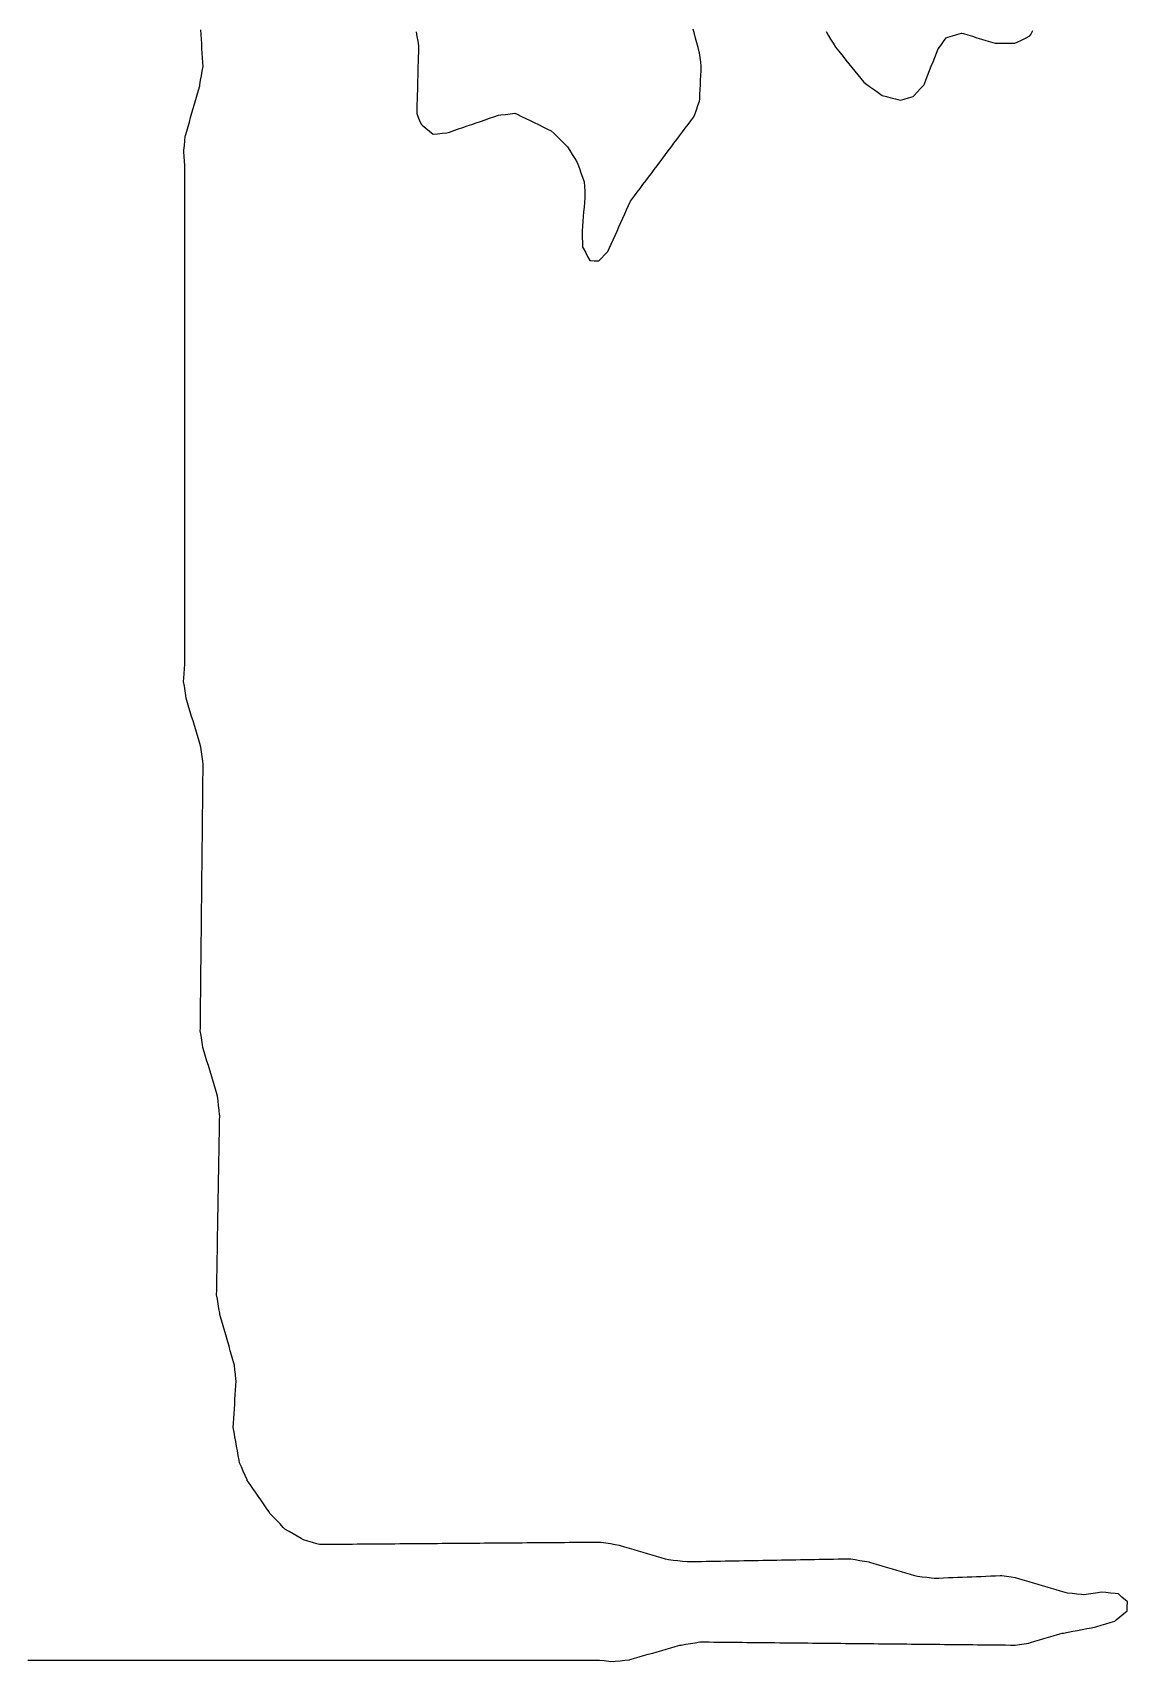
# Model space of a CAD drawing. Header units: millimetres. Extents: x 2 to 766, y 7 to 1390.
# Drawn here: x 383.9 to 616.4, y 6.8 to 352.7 of the extents above; entities that cross this region are included whole.
import ezdxf

# ---------------------------------------------------------------- set-up
doc = ezdxf.new("R2010")
doc.units = ezdxf.units.MM
doc.layers.add('ALL_ISLANDS', color=7, linetype='Continuous')
doc.layers.add('OUTLINE_ISLAND_01', color=7, linetype='Continuous')

msp = doc.modelspace()

# ---------------------------------------------------------------- linework, layer by layer
at = {"layer": 'ALL_ISLANDS'}
for points in [[(382.8563, 7.0288), (383.8563, 7.029), (384.8563, 7.0292), (385.8563, 7.0294), (386.8563, 7.0296), (387.8563, 7.0299), (388.8563, 7.0301), (389.8563, 7.0303), (390.8563, 7.0305), (391.8563, 7.0307), (392.8563, 7.0309), (393.8563, 7.0311), (394.8563, 7.0313), (395.8563, 7.0316), (396.8563, 7.0318), (397.8563, 7.032), (398.8563, 7.0322), (399.8563, 7.0324), (400.8563, 7.0326), (401.8563, 7.0328), (402.8563, 7.033), (403.8563, 7.0333), (404.8563, 7.0335), (405.8563, 7.0337), (406.8563, 7.0339), (407.8563, 7.0341), (408.8563, 7.0343), (409.8563, 7.0345), (410.8563, 7.0348), (411.8563, 7.035), (412.8563, 7.0352), (413.8563, 7.0354), (414.8563, 7.0356), (415.8563, 7.0358), (416.8563, 7.036), (417.8563, 7.0362), (418.8563, 7.0365), (419.8563, 7.0367), (420.8563, 7.0369), (421.8563, 7.0371), (422.8563, 7.0373), (423.8563, 7.0375), (424.8563, 7.0377), (425.8563, 7.0379), (426.8563, 7.0382), (427.8563, 7.0384), (428.8563, 7.0386), (429.8563, 7.0388), (430.8563, 7.039), (431.8563, 7.0392), (432.8563, 7.0394), (433.8563, 7.0396), (434.8563, 7.0399), (435.8563, 7.0401), (436.8563, 7.0403), (437.8563, 7.0405), (438.8563, 7.0407), (439.8563, 7.0409), (440.8563, 7.0411), (441.8563, 7.0414), (442.8563, 7.0416), (443.8563, 7.0418), (444.8563, 7.042), (445.8563, 7.0422), (446.8563, 7.0424), (447.8563, 7.0426), (448.8563, 7.0428), (449.8563, 7.0431), (450.8563, 7.0433), (451.8563, 7.0435), (452.8563, 7.0437), (453.8563, 7.0439), (454.8563, 7.0441), (455.8563, 7.0443), (456.8563, 7.0445), (457.8563, 7.0448), (458.8563, 7.045), (459.8563, 7.0452), (460.8563, 7.0454), (461.8563, 7.0456), (462.8563, 7.0458), (463.8563, 7.046), (464.8563, 7.0463), (465.8563, 7.0465), (466.8563, 7.0467), (467.8563, 7.0469), (468.8563, 7.0471), (469.8563, 7.0473), (470.8563, 7.0475), (471.8563, 7.0477), (472.8563, 7.048), (473.8563, 7.0482), (474.8563, 7.0484), (475.8563, 7.0486), (476.8563, 7.0488), (477.8563, 7.049), (478.8563, 7.0492), (479.8563, 7.0494), (480.8563, 7.0497), (481.8563, 7.0499), (482.8563, 7.0501), (483.8563, 7.0503), (484.8563, 7.0505), (485.8563, 7.0507), (486.8563, 7.0509), (487.8563, 7.0511), (488.8563, 7.0514), (489.8563, 7.0516), (490.8563, 7.0518), (491.8563, 7.052), (492.8563, 7.0522), (493.8563, 7.0524), (494.8563, 7.0526), (495.8563, 7.0529), (496.8563, 7.0531), (497.8563, 7.0533), (498.8563, 7.0535), (499.8563, 7.0537), (500.8563, 7.0539), (501.8563, 7.0541), (502.8563, 7.0543), (503.8563, 7.0546), (504.3019, 7.0179), (505.2985, 6.9359), (506.2952, 6.8538), (507.2918, 6.7718), (507.6428, 6.8097), (508.637, 6.9172), (509.6313, 7.0246), (510.6255, 7.132), (510.7761, 7.1753), (511.7372, 7.4515), (512.6983, 7.7277), (513.6594, 8.0039), (514.6205, 8.2801), (515.5816, 8.5563), (516.5427, 8.8325), (517.5038, 9.1087), (518.4649, 9.3849), (519.426, 9.6611), (520.3871, 9.9373), (521.3482, 10.2135), (521.6186, 10.2586), (522.605, 10.4231), (523.5913, 10.5875), (524.5777, 10.752), (525.5641, 10.9164), (526.5548, 10.9065), (527.5548, 10.8965), (528.5547, 10.8865), (529.5547, 10.8765), (530.5546, 10.8665), (531.5546, 10.8565), (532.5545, 10.8465), (533.5545, 10.8365), (534.5544, 10.8265), (535.5544, 10.8165), (536.5543, 10.8065), (537.5543, 10.7965), (538.5542, 10.7865), (539.5542, 10.7765), (540.5541, 10.7665), (541.5541, 10.7565), (542.554, 10.7465), (543.554, 10.7365), (544.5539, 10.7265), (545.5539, 10.7165), (546.5538, 10.7065), (547.5538, 10.6965), (548.5537, 10.6865), (549.5537, 10.6765), (550.5536, 10.6665), (551.5536, 10.6565), (552.5535, 10.6465), (553.5535, 10.6365), (554.5534, 10.6265), (555.5534, 10.6165), (556.5533, 10.6065), (557.5533, 10.5965), (558.5532, 10.5865), (559.5532, 10.5765), (560.5531, 10.5665), (561.5531, 10.5565), (562.553, 10.5465), (563.553, 10.5365), (564.5529, 10.5265), (565.5529, 10.5165), (566.5528, 10.5065), (567.5528, 10.4965), (568.5527, 10.4865), (569.5527, 10.4765), (570.5526, 10.4665), (571.5526, 10.4565), (572.5525, 10.4465), (573.5525, 10.4365), (574.5524, 10.4265), (575.5524, 10.4165), (576.5523, 10.4065), (577.5523, 10.3965), (578.5522, 10.3865), (579.5522, 10.3765), (580.5521, 10.3665), (581.5521, 10.3565), (582.552, 10.3465), (583.552, 10.3365), (584.5519, 10.3265), (585.5519, 10.3165), (586.5518, 10.3065), (587.5518, 10.2965), (588.5517, 10.2865), (589.5517, 10.2765), (590.5516, 10.2665), (591.5516, 10.2565), (592.5515, 10.2465), (593.5011, 10.3805), (594.4913, 10.5202), (595.4815, 10.6599), (595.8221, 10.7606), (596.7811, 11.044), (597.7401, 11.3274), (598.6991, 11.6109), (599.6581, 11.8943), (600.6171, 12.1777), (601.5761, 12.4611), (602.5351, 12.7446), (602.8623, 12.807), (603.8446, 12.9945), (604.8269, 13.182), (605.8091, 13.3695), (606.7914, 13.557), (607.7737, 13.7445), (608.7559, 13.932), (609.7382, 14.1195), (609.8898, 14.1642), (610.849, 14.447), (611.8081, 14.7299), (612.7673, 15.0127), (613.7265, 15.2956), (614.0623, 15.5849), (614.8199, 16.2375), (615.5776, 16.8902), (616.3352, 17.5429), (616.3761, 18.3982), (616.4239, 19.397), (615.9943, 19.7812), (615.249, 20.4479), (614.5036, 21.1145), (613.833, 21.1802), (612.8377, 21.2776), (611.8425, 21.375), (610.8472, 21.4724), (610.1391, 21.3623), (609.151, 21.2087), (608.1628, 21.0551), (607.1747, 20.9016), (606.6562, 20.9574), (605.6619, 21.0643), (604.6676, 21.1713), (603.6734, 21.2783), (603.1951, 21.4184), (602.2355, 21.6994), (601.2758, 21.9805), (600.3161, 22.2615), (599.3564, 22.5426), (598.3967, 22.8236), (597.437, 23.1047), (596.4773, 23.3857), (595.5176, 23.6668), (594.5579, 23.9478), (593.5982, 24.2289), (592.6385, 24.5099), (591.6962, 24.6464), (590.7065, 24.7897), (589.7169, 24.9329), (589.3755, 24.9196), (588.3763, 24.8805), (587.3771, 24.8414), (586.3778, 24.8023), (585.3786, 24.7632), (584.3794, 24.7241), (583.3801, 24.685), (582.3809, 24.6459), (581.3816, 24.6068), (580.3824, 24.5677), (579.3832, 24.5286), (578.3839, 24.4895), (577.3847, 24.4504), (576.3855, 24.4114), (575.3862, 24.3723), (574.8212, 24.4418), (573.8286, 24.5639), (572.8361, 24.6861), (571.8436, 24.8082), (571.2856, 24.9728), (570.3264, 25.2556), (569.3672, 25.5384), (568.408, 25.8212), (567.4489, 26.104), (566.4897, 26.3869), (565.5305, 26.6697), (564.5713, 26.9525), (563.6122, 27.2353), (562.653, 27.5181), (561.6938, 27.8009), (561.5788, 27.8207), (560.5933, 27.9905), (559.6079, 28.1603), (558.6224, 28.3301), (557.6369, 28.4999), (556.9594, 28.4881), (555.9595, 28.4708), (554.9597, 28.4535), (553.9598, 28.4361), (552.96, 28.4188), (551.9601, 28.4015), (550.9603, 28.3841), (549.9604, 28.3668), (548.9606, 28.3495), (547.9607, 28.3321), (546.9609, 28.3148), (545.961, 28.2974), (544.9612, 28.2801), (543.9613, 28.2628), (542.9615, 28.2454), (541.9616, 28.2281), (540.9618, 28.2108), (539.9619, 28.1934), (538.9621, 28.1761), (537.9622, 28.1587), (536.9624, 28.1414), (535.9625, 28.1241), (534.9627, 28.1067), (533.9628, 28.0894), (532.963, 28.0721), (531.9631, 28.0547), (530.9633, 28.0374), (529.9634, 28.02), (528.9636, 28.0027), (527.9637, 27.9854), (526.9639, 27.968), (525.964, 27.9507), (524.9642, 27.9334), (523.9643, 27.916), (522.9645, 27.8987), (522.8837, 27.9076), (521.8897, 28.0167), (520.8957, 28.1258), (519.9016, 28.2349), (518.9076, 28.344), (518.3238, 28.516), (517.3646, 28.7988), (516.4054, 29.0816), (515.4463, 29.3643), (514.4871, 29.6471), (513.5279, 29.9298), (512.5687, 30.2126), (511.6095, 30.4953), (510.6503, 30.7781), (509.6911, 31.0608), (508.7319, 31.3436), (508.5636, 31.3723), (507.5778, 31.5407), (506.5921, 31.7091), (505.6064, 31.8775), (504.6207, 32.0458), (503.8353, 32.0397), (502.8353, 32.032), (501.8353, 32.0242), (500.8354, 32.0164), (499.8354, 32.0086), (498.8354, 32.0009), (497.8354, 31.9931), (496.8355, 31.9853), (495.8355, 31.9776), (494.8355, 31.9698), (493.8356, 31.962), (492.8356, 31.9542), (491.8356, 31.9465), (490.8357, 31.9387), (489.8357, 31.9309), (488.8357, 31.9231), (487.8357, 31.9154), (486.8358, 31.9076), (485.8358, 31.8998), (484.8358, 31.892), (483.8359, 31.8843), (482.8359, 31.8765), (481.8359, 31.8687), (480.836, 31.861), (479.836, 31.8532), (478.836, 31.8454), (477.8361, 31.8376), (476.8361, 31.8299), (475.8361, 31.8221), (474.8361, 31.8143), (473.8362, 31.8065), (472.8362, 31.7988), (471.8362, 31.791), (470.8363, 31.7832), (469.8363, 31.7754), (468.8363, 31.7677), (467.8364, 31.7599), (466.8364, 31.7521), (465.8364, 31.7444), (464.8364, 31.7366), (463.8365, 31.7288), (462.8365, 31.721), (461.8365, 31.7133), (460.8366, 31.7055), (459.8366, 31.6977), (458.8366, 31.6899), (457.8367, 31.6822), (456.8367, 31.6744), (455.8367, 31.6666), (454.8367, 31.6588), (453.8368, 31.6511), (452.8368, 31.6433), (451.8368, 31.6355), (450.8369, 31.6278), (449.8369, 31.62), (448.8369, 31.6122), (447.837, 31.6044), (446.837, 31.5967), (445.837, 31.5889), (444.837, 31.5811), (444.2552, 31.7552), (443.2971, 32.0418), (442.3391, 32.3284), (441.381, 32.615), (440.934, 32.8723), (440.0673, 33.3711), (439.2006, 33.8699), (438.3339, 34.3687), (437.4672, 34.8675), (437.1058, 35.2458), (436.415, 35.9688), (435.7242, 36.6919), (435.0334, 37.4149), (434.3426, 38.138), (434.0304, 38.5883), (433.4605, 39.4101), (432.8907, 40.2319), (432.3209, 41.0536), (431.7511, 41.8754), (431.1813, 42.6972), (430.6114, 43.519), (430.0416, 44.3407), (429.4718, 45.1625), (429.4096, 45.3065), (429.0128, 46.2244), (428.616, 47.1423), (428.2192, 48.0602), (427.8225, 48.9781), (427.7228, 49.5284), (427.5447, 50.5124), (427.3665, 51.4964), (427.1883, 52.4804), (427.0101, 53.4644), (426.832, 54.4484), (426.6538, 55.4324), (426.4756, 56.4164), (426.5372, 57.3932), (426.6001, 58.3912), (426.6629, 59.3892), (426.7258, 60.3872), (426.7887, 61.3852), (426.8516, 62.3833), (426.9145, 63.3813), (426.9774, 64.3793), (427.0402, 65.3773), (427.1031, 66.3754), (427.064, 66.7279), (426.9536, 67.7217), (426.8432, 68.7156), (426.7328, 69.7095), (426.6892, 69.861), (426.4128, 70.8221), (426.1364, 71.7831), (425.86, 72.7441), (425.5836, 73.7052), (425.3071, 74.6662), (425.0307, 75.6273), (424.7543, 76.5883), (424.4779, 77.5493), (424.2015, 78.5104), (423.9251, 79.4714), (423.6487, 80.4324), (423.6034, 80.7042), (423.4389, 81.6906), (423.2745, 82.6769), (423.11, 83.6633), (422.9456, 84.6497), (422.9627, 85.6431), (422.98, 86.6429), (422.9973, 87.6428), (423.0146, 88.6426), (423.0319, 89.6425), (423.0491, 90.6423), (423.0664, 91.6422), (423.0837, 92.642), (423.101, 93.6419), (423.1183, 94.6417), (423.1356, 95.6416), (423.1528, 96.6414), (423.1701, 97.6413), (423.1874, 98.6411), (423.2047, 99.641), (423.222, 100.6408), (423.2393, 101.6407), (423.2565, 102.6405), (423.2738, 103.6404), (423.2911, 104.6403), (423.3084, 105.6401), (423.3257, 106.64), (423.343, 107.6398), (423.3602, 108.6397), (423.3775, 109.6395), (423.3948, 110.6394), (423.4121, 111.6392), (423.4294, 112.6391), (423.4467, 113.6389), (423.4639, 114.6388), (423.4812, 115.6386), (423.4985, 116.6385), (423.5158, 117.6383), (423.5331, 118.6382), (423.5504, 119.638), (423.5676, 120.6379), (423.5849, 121.6377), (423.6022, 122.6376), (423.582, 122.8171), (423.47, 123.8108), (423.358, 124.8045), (423.2461, 125.7982), (423.1341, 126.7919), (422.9036, 127.5649), (422.6178, 128.5232), (422.332, 129.4814), (422.0463, 130.4397), (421.7605, 131.398), (421.4747, 132.3563), (421.1889, 133.3146), (420.9032, 134.2729), (420.6174, 135.2312), (420.3316, 136.1895), (420.0458, 137.1478), (419.9572, 137.7043), (419.7998, 138.6918), (419.6425, 139.6794), (419.4851, 140.6669), (419.4912, 141.2349), (419.5018, 142.2348), (419.5124, 143.2348), (419.523, 144.2347), (419.5336, 145.2347), (419.5443, 146.2346), (419.5549, 147.2346), (419.5655, 148.2345), (419.5761, 149.2345), (419.5867, 150.2344), (419.5974, 151.2343), (419.608, 152.2343), (419.6186, 153.2342), (419.6292, 154.2342), (419.6398, 155.2341), (419.6504, 156.2341), (419.6611, 157.234), (419.6717, 158.2339), (419.6823, 159.2339), (419.6929, 160.2338), (419.7035, 161.2338), (419.7142, 162.2337), (419.7248, 163.2337), (419.7354, 164.2336), (419.746, 165.2336), (419.7566, 166.2335), (419.7673, 167.2334), (419.7779, 168.2334), (419.7885, 169.2333), (419.7991, 170.2333), (419.8097, 171.2332), (419.8204, 172.2332), (419.831, 173.2331), (419.8416, 174.233), (419.8522, 175.233), (419.8628, 176.2329), (419.8735, 177.2329), (419.8841, 178.2328), (419.8947, 179.2328), (419.9053, 180.2327), (419.9159, 181.2326), (419.9266, 182.2326), (419.9372, 183.2325), (419.9478, 184.2325), (419.9584, 185.2324), (419.969, 186.2324), (419.9797, 187.2323), (419.9903, 188.2323), (420.0009, 189.2322), (420.0115, 190.2321), (420.0221, 191.2321), (420.0328, 192.232), (420.0434, 193.232), (420.054, 194.2319), (420.0646, 195.2319), (420.0752, 196.2318), (420.0859, 197.2317), (419.9949, 197.9267), (419.8652, 198.9182), (419.7354, 199.9098), (419.6056, 200.9013), (419.3644, 201.7078), (419.0779, 202.6659), (418.7913, 203.6239), (418.5048, 204.582), (418.2182, 205.5401), (417.9317, 206.4981), (417.6451, 207.4562), (417.3586, 208.4143), (417.072, 209.3723), (416.7855, 210.3304), (416.4989, 211.2885), (416.4007, 211.9137), (416.2456, 212.9016), (416.0905, 213.8895), (415.9354, 214.8774), (415.9889, 215.5816), (416.0648, 216.5787), (416.1406, 217.5758), (416.2165, 218.5729), (416.2165, 219.4506), (416.2166, 220.4506), (416.2167, 221.4506), (416.2168, 222.4506), (416.2169, 223.4506), (416.217, 224.4506), (416.2171, 225.4506), (416.2172, 226.4506), (416.2172, 227.4506), (416.2173, 228.4506), (416.2174, 229.4506), (416.2175, 230.4506), (416.2176, 231.4506), (416.2177, 232.4506), (416.2178, 233.4506), (416.2179, 234.4506), (416.2179, 235.4506), (416.218, 236.4506), (416.2181, 237.4506), (416.2182, 238.4506), (416.2183, 239.4506), (416.2184, 240.4506), (416.2185, 241.4506), (416.2186, 242.4506), (416.2186, 243.4506), (416.2187, 244.4506), (416.2188, 245.4506), (416.2189, 246.4506), (416.219, 247.4506), (416.2191, 248.4506), (416.2192, 249.4506), (416.2193, 250.4506), (416.2193, 251.4506), (416.2194, 252.4506), (416.2195, 253.4506), (416.2196, 254.4506), (416.2197, 255.4506), (416.2198, 256.4506), (416.2199, 257.4506), (416.22, 258.4506), (416.22, 259.4506), (416.2201, 260.4506), (416.2202, 261.4506), (416.2203, 262.4506), (416.2204, 263.4506), (416.2205, 264.4506), (416.2206, 265.4506), (416.2207, 266.4506), (416.2207, 267.4506), (416.2208, 268.4506), (416.2209, 269.4506), (416.221, 270.4506), (416.2211, 271.4506), (416.2212, 272.4506), (416.2213, 273.4506), (416.2214, 274.4506), (416.2214, 275.4506), (416.2215, 276.4506), (416.2216, 277.4506), (416.2217, 278.4506), (416.2218, 279.4506), (416.2219, 280.4506), (416.222, 281.4506), (416.2221, 282.4506), (416.2221, 283.4506), (416.2222, 284.4506), (416.2223, 285.4506), (416.2224, 286.4506), (416.2225, 287.4506), (416.2226, 288.4506), (416.2227, 289.4506), (416.2228, 290.4506), (416.2228, 291.4506), (416.2229, 292.4506), (416.223, 293.4506), (416.2231, 294.4506), (416.2232, 295.4506), (416.2233, 296.4506), (416.2234, 297.4506), (416.2235, 298.4506), (416.2235, 299.4506), (416.2236, 300.4506), (416.2237, 301.4506), (416.2238, 302.4506), (416.2239, 303.4506), (416.224, 304.4506), (416.2241, 305.4506), (416.2242, 306.4506), (416.2242, 307.4506), (416.2243, 308.4506), (416.2244, 309.4506), (416.2245, 310.4506), (416.2246, 311.4506), (416.2247, 312.4506), (416.2248, 313.4506), (416.2249, 314.4506), (416.2249, 315.4506), (416.225, 316.4506), (416.2251, 317.4506), (416.2252, 318.4506), (416.2253, 319.4506), (416.2254, 320.4506), (416.2255, 321.4506), (416.2256, 322.4506), (416.2256, 323.4506), (416.2257, 324.4506), (416.1386, 325.3822), (416.0455, 326.3779), (415.9524, 327.3735), (415.9867, 327.7), (416.0913, 328.6945), (416.1959, 329.689), (416.3005, 330.6835), (416.3305, 330.7883), (416.6058, 331.7496), (416.8812, 332.711), (417.1565, 333.6723), (417.4319, 334.6336), (417.7072, 335.595), (417.9825, 336.5563), (418.2579, 337.5177), (418.5332, 338.479), (418.8086, 339.4404), (419.0839, 340.4017), (419.3592, 341.3631), (419.3892, 341.5402), (419.5559, 342.5262), (419.7227, 343.5122), (419.8894, 344.4983), (420.0561, 345.4843), (420.0086, 346.2853), (419.9494, 347.2836), (419.8902, 348.2818), (419.8311, 349.2801), (419.7719, 350.2783), (419.7127, 351.2766), (419.6535, 352.2748), (419.5943, 353.2731)], [(465.3258, 352.7913), (465.4958, 351.8059), (465.6659, 350.8204), (465.8359, 349.835), (465.8263, 349.4731), (465.7998, 348.4734), (465.7733, 347.4738), (465.7468, 346.4741), (465.7202, 345.4745), (465.6937, 344.4748), (465.6672, 343.4752), (465.6407, 342.4755), (465.6142, 341.4759), (465.5876, 340.4762), (465.5611, 339.4766), (465.5346, 338.4769), (465.5081, 337.4773), (465.4816, 336.4777), (465.455, 335.478), (465.6226, 335.0595), (465.9943, 334.1311), (466.366, 333.2027), (466.6183, 332.9955), (467.391, 332.3608), (468.1638, 331.7261), (468.9366, 331.0914), (469.8921, 331.1789), (470.888, 331.27), (471.8838, 331.3611), (472.4085, 331.5414), (473.3542, 331.8664), (474.2999, 332.1913), (475.2456, 332.5163), (476.1914, 332.8412), (477.1371, 333.1662), (478.0828, 333.4912), (479.0286, 333.8161), (479.9743, 334.1411), (480.92, 334.466), (481.8657, 334.791), (482.8115, 335.1159), (483.3489, 335.1817), (484.3415, 335.3033), (485.334, 335.4248), (486.3266, 335.5463), (486.822, 335.3055), (487.7214, 334.8684), (488.6208, 334.4313), (489.5202, 333.9942), (490.4196, 333.557), (491.319, 333.1199), (492.2184, 332.6828), (493.1178, 332.2456), (494.0172, 331.8085), (494.616, 331.2225), (495.3308, 330.5231), (496.0455, 329.8237), (496.7602, 329.1243), (497.4749, 328.4248), (497.9631, 327.6293), (498.4861, 326.7769), (499.0091, 325.9246), (499.5321, 325.0723), (499.6527, 324.7478), (500.001, 323.8104), (500.3493, 322.873), (500.6976, 321.9356), (501.0459, 320.9983), (501.0938, 320.0107), (501.1424, 319.0119), (501.1909, 318.0131), (501.1548, 317.568), (501.0738, 316.5712), (500.9929, 315.5745), (500.912, 314.5778), (500.831, 313.5811), (500.7501, 312.5844), (500.6691, 311.5876), (500.5882, 310.5909), (500.6024, 310.1141), (500.6322, 309.1145), (500.662, 308.115), (500.6918, 307.1154), (500.8119, 306.8863), (501.2764, 306.0007), (501.7408, 305.1151), (502.2053, 304.2295), (503.1614, 304.2127), (504.1612, 304.1952), (504.6825, 304.7372), (505.3756, 305.458), (506.0688, 306.1788), (506.3669, 306.8437), (506.7761, 307.7562), (507.1853, 308.6686), (507.5945, 309.5811), (508.0037, 310.4935), (508.4129, 311.406), (508.8221, 312.3185), (509.2312, 313.2309), (509.6404, 314.1434), (510.0496, 315.0558), (510.4588, 315.9683), (510.868, 316.8807), (511.0872, 317.1723), (511.6882, 317.9715), (512.2892, 318.7708), (512.8902, 319.5701), (513.4912, 320.3693), (514.0922, 321.1686), (514.6931, 321.9678), (515.2941, 322.7671), (515.8951, 323.5663), (516.4961, 324.3656), (517.0971, 325.1649), (517.6981, 325.9641), (518.2991, 326.7634), (518.9001, 327.5626), (519.501, 328.3619), (520.102, 329.1611), (520.703, 329.9604), (521.304, 330.7597), (521.905, 331.5589), (522.506, 332.3582), (523.107, 333.1574), (523.708, 333.9567), (524.3089, 334.756), (524.508, 335.2936), (524.8552, 336.2314), (525.2024, 337.1692), (525.5496, 338.107), (525.5709, 338.5547), (525.6183, 339.5536), (525.6657, 340.5525), (525.7131, 341.5514), (525.7606, 342.5502), (525.808, 343.5491), (525.8554, 344.548), (525.9028, 345.5469), (525.7859, 346.4066), (525.6512, 347.3975), (525.5165, 348.3884), (525.4713, 348.557), (525.2127, 349.5229), (524.9541, 350.4889), (524.6954, 351.4549), (524.4368, 352.4209), (524.1782, 353.3869)], [(552.4005, 352.8711), (552.8449, 352.1412), (553.3649, 351.2871), (553.885, 350.4329), (554.405, 349.5788), (554.7583, 349.1392), (555.3849, 348.3598), (556.0114, 347.5804), (556.638, 346.8011), (557.2645, 346.0217), (557.8911, 345.2423), (558.5176, 344.4629), (559.1442, 343.6835), (559.7707, 342.9041), (560.3973, 342.1248), (561.0647, 341.65), (561.8796, 341.0704), (562.6945, 340.4908), (563.5093, 339.9112), (564.3242, 339.3315), (565.2316, 339.0896), (566.1979, 338.8321), (567.1641, 338.5745), (568.1304, 338.3169), (568.9863, 338.5587), (569.9486, 338.8306), (570.911, 339.1025), (571.1076, 339.3123), (571.7916, 340.0418), (572.4756, 340.7714), (573.1595, 341.5009), (573.2848, 341.815), (573.6552, 342.7438), (574.0257, 343.6727), (574.3961, 344.6015), (574.7666, 345.5304), (575.1371, 346.4593), (575.5075, 347.3881), (575.878, 348.317), (576.2484, 349.2458), (576.7582, 349.9404), (577.3499, 350.7466), (577.9416, 351.5527), (578.293, 351.6639), (579.2465, 351.9655), (580.1999, 352.2671), (581.1533, 352.5688), (581.5877, 352.4395), (582.5461, 352.1543), (583.5046, 351.869), (584.463, 351.5838), (585.4215, 351.2985), (586.38, 351.0133), (587.3384, 350.7281), (588.2969, 350.4428), (588.4952, 350.4402), (589.4951, 350.4271), (590.495, 350.414), (591.4949, 350.4009), (592.4948, 350.3878), (593.0042, 350.6352), (593.9037, 351.072), (594.8033, 351.5088), (595.7028, 351.9457), (595.8703, 352.2525), (596.3494, 353.1303)]]:
    msp.add_lwpolyline(points, dxfattribs=at)
at = {"layer": 'OUTLINE_ISLAND_01'}
for points in [[(382.8563, 7.0288), (383.8563, 7.029), (384.8563, 7.0292), (385.8563, 7.0294), (386.8563, 7.0296), (387.8563, 7.0299), (388.8563, 7.0301), (389.8563, 7.0303), (390.8563, 7.0305), (391.8563, 7.0307), (392.8563, 7.0309), (393.8563, 7.0311), (394.8563, 7.0313), (395.8563, 7.0316), (396.8563, 7.0318), (397.8563, 7.032), (398.8563, 7.0322), (399.8563, 7.0324), (400.8563, 7.0326), (401.8563, 7.0328), (402.8563, 7.033), (403.8563, 7.0333), (404.8563, 7.0335), (405.8563, 7.0337), (406.8563, 7.0339), (407.8563, 7.0341), (408.8563, 7.0343), (409.8563, 7.0345), (410.8563, 7.0348), (411.8563, 7.035), (412.8563, 7.0352), (413.8563, 7.0354), (414.8563, 7.0356), (415.8563, 7.0358), (416.8563, 7.036), (417.8563, 7.0362), (418.8563, 7.0365), (419.8563, 7.0367), (420.8563, 7.0369), (421.8563, 7.0371), (422.8563, 7.0373), (423.8563, 7.0375), (424.8563, 7.0377), (425.8563, 7.0379), (426.8563, 7.0382), (427.8563, 7.0384), (428.8563, 7.0386), (429.8563, 7.0388), (430.8563, 7.039), (431.8563, 7.0392), (432.8563, 7.0394), (433.8563, 7.0396), (434.8563, 7.0399), (435.8563, 7.0401), (436.8563, 7.0403), (437.8563, 7.0405), (438.8563, 7.0407), (439.8563, 7.0409), (440.8563, 7.0411), (441.8563, 7.0414), (442.8563, 7.0416), (443.8563, 7.0418), (444.8563, 7.042), (445.8563, 7.0422), (446.8563, 7.0424), (447.8563, 7.0426), (448.8563, 7.0428), (449.8563, 7.0431), (450.8563, 7.0433), (451.8563, 7.0435), (452.8563, 7.0437), (453.8563, 7.0439), (454.8563, 7.0441), (455.8563, 7.0443), (456.8563, 7.0445), (457.8563, 7.0448), (458.8563, 7.045), (459.8563, 7.0452), (460.8563, 7.0454), (461.8563, 7.0456), (462.8563, 7.0458), (463.8563, 7.046), (464.8563, 7.0463), (465.8563, 7.0465), (466.8563, 7.0467), (467.8563, 7.0469), (468.8563, 7.0471), (469.8563, 7.0473), (470.8563, 7.0475), (471.8563, 7.0477), (472.8563, 7.048), (473.8563, 7.0482), (474.8563, 7.0484), (475.8563, 7.0486), (476.8563, 7.0488), (477.8563, 7.049), (478.8563, 7.0492), (479.8563, 7.0494), (480.8563, 7.0497), (481.8563, 7.0499), (482.8563, 7.0501), (483.8563, 7.0503), (484.8563, 7.0505), (485.8563, 7.0507), (486.8563, 7.0509), (487.8563, 7.0511), (488.8563, 7.0514), (489.8563, 7.0516), (490.8563, 7.0518), (491.8563, 7.052), (492.8563, 7.0522), (493.8563, 7.0524), (494.8563, 7.0526), (495.8563, 7.0529), (496.8563, 7.0531), (497.8563, 7.0533), (498.8563, 7.0535), (499.8563, 7.0537), (500.8563, 7.0539), (501.8563, 7.0541), (502.8563, 7.0543), (503.8563, 7.0546), (504.3019, 7.0179), (505.2985, 6.9359), (506.2952, 6.8538), (507.2918, 6.7718), (507.6428, 6.8097), (508.637, 6.9172), (509.6313, 7.0246), (510.6255, 7.132), (510.7761, 7.1753), (511.7372, 7.4515), (512.6983, 7.7277), (513.6594, 8.0039), (514.6205, 8.2801), (515.5816, 8.5563), (516.5427, 8.8325), (517.5038, 9.1087), (518.4649, 9.3849), (519.426, 9.6611), (520.3871, 9.9373), (521.3482, 10.2135), (521.6186, 10.2586), (522.605, 10.4231), (523.5913, 10.5875), (524.5777, 10.752), (525.5641, 10.9164), (526.5548, 10.9065), (527.5548, 10.8965), (528.5547, 10.8865), (529.5547, 10.8765), (530.5546, 10.8665), (531.5546, 10.8565), (532.5545, 10.8465), (533.5545, 10.8365), (534.5544, 10.8265), (535.5544, 10.8165), (536.5543, 10.8065), (537.5543, 10.7965), (538.5542, 10.7865), (539.5542, 10.7765), (540.5541, 10.7665), (541.5541, 10.7565), (542.554, 10.7465), (543.554, 10.7365), (544.5539, 10.7265), (545.5539, 10.7165), (546.5538, 10.7065), (547.5538, 10.6965), (548.5537, 10.6865), (549.5537, 10.6765), (550.5536, 10.6665), (551.5536, 10.6565), (552.5535, 10.6465), (553.5535, 10.6365), (554.5534, 10.6265), (555.5534, 10.6165), (556.5533, 10.6065), (557.5533, 10.5965), (558.5532, 10.5865), (559.5532, 10.5765), (560.5531, 10.5665), (561.5531, 10.5565), (562.553, 10.5465), (563.553, 10.5365), (564.5529, 10.5265), (565.5529, 10.5165), (566.5528, 10.5065), (567.5528, 10.4965), (568.5527, 10.4865), (569.5527, 10.4765), (570.5526, 10.4665), (571.5526, 10.4565), (572.5525, 10.4465), (573.5525, 10.4365), (574.5524, 10.4265), (575.5524, 10.4165), (576.5523, 10.4065), (577.5523, 10.3965), (578.5522, 10.3865), (579.5522, 10.3765), (580.5521, 10.3665), (581.5521, 10.3565), (582.552, 10.3465), (583.552, 10.3365), (584.5519, 10.3265), (585.5519, 10.3165), (586.5518, 10.3065), (587.5518, 10.2965), (588.5517, 10.2865), (589.5517, 10.2765), (590.5516, 10.2665), (591.5516, 10.2565), (592.5515, 10.2465), (593.5011, 10.3805), (594.4913, 10.5202), (595.4815, 10.6599), (595.8221, 10.7606), (596.7811, 11.044), (597.7401, 11.3274), (598.6991, 11.6109), (599.6581, 11.8943), (600.6171, 12.1777), (601.5761, 12.4611), (602.5351, 12.7446), (602.8623, 12.807), (603.8446, 12.9945), (604.8269, 13.182), (605.8091, 13.3695), (606.7914, 13.557), (607.7737, 13.7445), (608.7559, 13.932), (609.7382, 14.1195), (609.8898, 14.1642), (610.849, 14.447), (611.8081, 14.7299), (612.7673, 15.0127), (613.7265, 15.2956), (614.0623, 15.5849), (614.8199, 16.2375), (615.5776, 16.8902), (616.3352, 17.5429), (616.3761, 18.3982), (616.4239, 19.397), (615.9943, 19.7812), (615.249, 20.4479), (614.5036, 21.1145), (613.833, 21.1802), (612.8377, 21.2776), (611.8425, 21.375), (610.8472, 21.4724), (610.1391, 21.3623), (609.151, 21.2087), (608.1628, 21.0551), (607.1747, 20.9016), (606.6562, 20.9574), (605.6619, 21.0643), (604.6676, 21.1713), (603.6734, 21.2783), (603.1951, 21.4184), (602.2355, 21.6994), (601.2758, 21.9805), (600.3161, 22.2615), (599.3564, 22.5426), (598.3967, 22.8236), (597.437, 23.1047), (596.4773, 23.3857), (595.5176, 23.6668), (594.5579, 23.9478), (593.5982, 24.2289), (592.6385, 24.5099), (591.6962, 24.6464), (590.7065, 24.7897), (589.7169, 24.9329), (589.3755, 24.9196), (588.3763, 24.8805), (587.3771, 24.8414), (586.3778, 24.8023), (585.3786, 24.7632), (584.3794, 24.7241), (583.3801, 24.685), (582.3809, 24.6459), (581.3816, 24.6068), (580.3824, 24.5677), (579.3832, 24.5286), (578.3839, 24.4895), (577.3847, 24.4504), (576.3855, 24.4114), (575.3862, 24.3723), (574.8212, 24.4418), (573.8286, 24.5639), (572.8361, 24.6861), (571.8436, 24.8082), (571.2856, 24.9728), (570.3264, 25.2556), (569.3672, 25.5384), (568.408, 25.8212), (567.4489, 26.104), (566.4897, 26.3869), (565.5305, 26.6697), (564.5713, 26.9525), (563.6122, 27.2353), (562.653, 27.5181), (561.6938, 27.8009), (561.5788, 27.8207), (560.5933, 27.9905), (559.6079, 28.1603), (558.6224, 28.3301), (557.6369, 28.4999), (556.9594, 28.4881), (555.9595, 28.4708), (554.9597, 28.4535), (553.9598, 28.4361), (552.96, 28.4188), (551.9601, 28.4015), (550.9603, 28.3841), (549.9604, 28.3668), (548.9606, 28.3495), (547.9607, 28.3321), (546.9609, 28.3148), (545.961, 28.2974), (544.9612, 28.2801), (543.9613, 28.2628), (542.9615, 28.2454), (541.9616, 28.2281), (540.9618, 28.2108), (539.9619, 28.1934), (538.9621, 28.1761), (537.9622, 28.1587), (536.9624, 28.1414), (535.9625, 28.1241), (534.9627, 28.1067), (533.9628, 28.0894), (532.963, 28.0721), (531.9631, 28.0547), (530.9633, 28.0374), (529.9634, 28.02), (528.9636, 28.0027), (527.9637, 27.9854), (526.9639, 27.968), (525.964, 27.9507), (524.9642, 27.9334), (523.9643, 27.916), (522.9645, 27.8987), (522.8837, 27.9076), (521.8897, 28.0167), (520.8957, 28.1258), (519.9016, 28.2349), (518.9076, 28.344), (518.3238, 28.516), (517.3646, 28.7988), (516.4054, 29.0816), (515.4463, 29.3643), (514.4871, 29.6471), (513.5279, 29.9298), (512.5687, 30.2126), (511.6095, 30.4953), (510.6503, 30.7781), (509.6911, 31.0608), (508.7319, 31.3436), (508.5636, 31.3723), (507.5778, 31.5407), (506.5921, 31.7091), (505.6064, 31.8775), (504.6207, 32.0458), (503.8353, 32.0397), (502.8353, 32.032), (501.8353, 32.0242), (500.8354, 32.0164), (499.8354, 32.0086), (498.8354, 32.0009), (497.8354, 31.9931), (496.8355, 31.9853), (495.8355, 31.9776), (494.8355, 31.9698), (493.8356, 31.962), (492.8356, 31.9542), (491.8356, 31.9465), (490.8357, 31.9387), (489.8357, 31.9309), (488.8357, 31.9231), (487.8357, 31.9154), (486.8358, 31.9076), (485.8358, 31.8998), (484.8358, 31.892), (483.8359, 31.8843), (482.8359, 31.8765), (481.8359, 31.8687), (480.836, 31.861), (479.836, 31.8532), (478.836, 31.8454), (477.8361, 31.8376), (476.8361, 31.8299), (475.8361, 31.8221), (474.8361, 31.8143), (473.8362, 31.8065), (472.8362, 31.7988), (471.8362, 31.791), (470.8363, 31.7832), (469.8363, 31.7754), (468.8363, 31.7677), (467.8364, 31.7599), (466.8364, 31.7521), (465.8364, 31.7444), (464.8364, 31.7366), (463.8365, 31.7288), (462.8365, 31.721), (461.8365, 31.7133), (460.8366, 31.7055), (459.8366, 31.6977), (458.8366, 31.6899), (457.8367, 31.6822), (456.8367, 31.6744), (455.8367, 31.6666), (454.8367, 31.6588), (453.8368, 31.6511), (452.8368, 31.6433), (451.8368, 31.6355), (450.8369, 31.6278), (449.8369, 31.62), (448.8369, 31.6122), (447.837, 31.6044), (446.837, 31.5967), (445.837, 31.5889), (444.837, 31.5811), (444.2552, 31.7552), (443.2971, 32.0418), (442.3391, 32.3284), (441.381, 32.615), (440.934, 32.8723), (440.0673, 33.3711), (439.2006, 33.8699), (438.3339, 34.3687), (437.4672, 34.8675), (437.1058, 35.2458), (436.415, 35.9688), (435.7242, 36.6919), (435.0334, 37.4149), (434.3426, 38.138), (434.0304, 38.5883), (433.4605, 39.4101), (432.8907, 40.2319), (432.3209, 41.0536), (431.7511, 41.8754), (431.1813, 42.6972), (430.6114, 43.519), (430.0416, 44.3407), (429.4718, 45.1625), (429.4096, 45.3065), (429.0128, 46.2244), (428.616, 47.1423), (428.2192, 48.0602), (427.8225, 48.9781), (427.7228, 49.5284), (427.5447, 50.5124), (427.3665, 51.4964), (427.1883, 52.4804), (427.0101, 53.4644), (426.832, 54.4484), (426.6538, 55.4324), (426.4756, 56.4164), (426.5372, 57.3932), (426.6001, 58.3912), (426.6629, 59.3892), (426.7258, 60.3872), (426.7887, 61.3852), (426.8516, 62.3833), (426.9145, 63.3813), (426.9774, 64.3793), (427.0402, 65.3773), (427.1031, 66.3754), (427.064, 66.7279), (426.9536, 67.7217), (426.8432, 68.7156), (426.7328, 69.7095), (426.6892, 69.861), (426.4128, 70.8221), (426.1364, 71.7831), (425.86, 72.7441), (425.5836, 73.7052), (425.3071, 74.6662), (425.0307, 75.6273), (424.7543, 76.5883), (424.4779, 77.5493), (424.2015, 78.5104), (423.9251, 79.4714), (423.6487, 80.4324), (423.6034, 80.7042), (423.4389, 81.6906), (423.2745, 82.6769), (423.11, 83.6633), (422.9456, 84.6497), (422.9627, 85.6431), (422.98, 86.6429), (422.9973, 87.6428), (423.0146, 88.6426), (423.0319, 89.6425), (423.0491, 90.6423), (423.0664, 91.6422), (423.0837, 92.642), (423.101, 93.6419), (423.1183, 94.6417), (423.1356, 95.6416), (423.1528, 96.6414), (423.1701, 97.6413), (423.1874, 98.6411), (423.2047, 99.641), (423.222, 100.6408), (423.2393, 101.6407), (423.2565, 102.6405), (423.2738, 103.6404), (423.2911, 104.6403), (423.3084, 105.6401), (423.3257, 106.64), (423.343, 107.6398), (423.3602, 108.6397), (423.3775, 109.6395), (423.3948, 110.6394), (423.4121, 111.6392), (423.4294, 112.6391), (423.4467, 113.6389), (423.4639, 114.6388), (423.4812, 115.6386), (423.4985, 116.6385), (423.5158, 117.6383), (423.5331, 118.6382), (423.5504, 119.638), (423.5676, 120.6379), (423.5849, 121.6377), (423.6022, 122.6376), (423.582, 122.8171), (423.47, 123.8108), (423.358, 124.8045), (423.2461, 125.7982), (423.1341, 126.7919), (422.9036, 127.5649), (422.6178, 128.5232), (422.332, 129.4814), (422.0463, 130.4397), (421.7605, 131.398), (421.4747, 132.3563), (421.1889, 133.3146), (420.9032, 134.2729), (420.6174, 135.2312), (420.3316, 136.1895), (420.0458, 137.1478), (419.9572, 137.7043), (419.7998, 138.6918), (419.6425, 139.6794), (419.4851, 140.6669), (419.4912, 141.2349), (419.5018, 142.2348), (419.5124, 143.2348), (419.523, 144.2347), (419.5336, 145.2347), (419.5443, 146.2346), (419.5549, 147.2346), (419.5655, 148.2345), (419.5761, 149.2345), (419.5867, 150.2344), (419.5974, 151.2343), (419.608, 152.2343), (419.6186, 153.2342), (419.6292, 154.2342), (419.6398, 155.2341), (419.6504, 156.2341), (419.6611, 157.234), (419.6717, 158.2339), (419.6823, 159.2339), (419.6929, 160.2338), (419.7035, 161.2338), (419.7142, 162.2337), (419.7248, 163.2337), (419.7354, 164.2336), (419.746, 165.2336), (419.7566, 166.2335), (419.7673, 167.2334), (419.7779, 168.2334), (419.7885, 169.2333), (419.7991, 170.2333), (419.8097, 171.2332), (419.8204, 172.2332), (419.831, 173.2331), (419.8416, 174.233), (419.8522, 175.233), (419.8628, 176.2329), (419.8735, 177.2329), (419.8841, 178.2328), (419.8947, 179.2328), (419.9053, 180.2327), (419.9159, 181.2326), (419.9266, 182.2326), (419.9372, 183.2325), (419.9478, 184.2325), (419.9584, 185.2324), (419.969, 186.2324), (419.9797, 187.2323), (419.9903, 188.2323), (420.0009, 189.2322), (420.0115, 190.2321), (420.0221, 191.2321), (420.0328, 192.232), (420.0434, 193.232), (420.054, 194.2319), (420.0646, 195.2319), (420.0752, 196.2318), (420.0859, 197.2317), (419.9949, 197.9267), (419.8652, 198.9182), (419.7354, 199.9098), (419.6056, 200.9013), (419.3644, 201.7078), (419.0779, 202.6659), (418.7913, 203.6239), (418.5048, 204.582), (418.2182, 205.5401), (417.9317, 206.4981), (417.6451, 207.4562), (417.3586, 208.4143), (417.072, 209.3723), (416.7855, 210.3304), (416.4989, 211.2885), (416.4007, 211.9137), (416.2456, 212.9016), (416.0905, 213.8895), (415.9354, 214.8774), (415.9889, 215.5816), (416.0648, 216.5787), (416.1406, 217.5758), (416.2165, 218.5729), (416.2165, 219.4506), (416.2166, 220.4506), (416.2167, 221.4506), (416.2168, 222.4506), (416.2169, 223.4506), (416.217, 224.4506), (416.2171, 225.4506), (416.2172, 226.4506), (416.2172, 227.4506), (416.2173, 228.4506), (416.2174, 229.4506), (416.2175, 230.4506), (416.2176, 231.4506), (416.2177, 232.4506), (416.2178, 233.4506), (416.2179, 234.4506), (416.2179, 235.4506), (416.218, 236.4506), (416.2181, 237.4506), (416.2182, 238.4506), (416.2183, 239.4506), (416.2184, 240.4506), (416.2185, 241.4506), (416.2186, 242.4506), (416.2186, 243.4506), (416.2187, 244.4506), (416.2188, 245.4506), (416.2189, 246.4506), (416.219, 247.4506), (416.2191, 248.4506), (416.2192, 249.4506), (416.2193, 250.4506), (416.2193, 251.4506), (416.2194, 252.4506), (416.2195, 253.4506), (416.2196, 254.4506), (416.2197, 255.4506), (416.2198, 256.4506), (416.2199, 257.4506), (416.22, 258.4506), (416.22, 259.4506), (416.2201, 260.4506), (416.2202, 261.4506), (416.2203, 262.4506), (416.2204, 263.4506), (416.2205, 264.4506), (416.2206, 265.4506), (416.2207, 266.4506), (416.2207, 267.4506), (416.2208, 268.4506), (416.2209, 269.4506), (416.221, 270.4506), (416.2211, 271.4506), (416.2212, 272.4506), (416.2213, 273.4506), (416.2214, 274.4506), (416.2214, 275.4506), (416.2215, 276.4506), (416.2216, 277.4506), (416.2217, 278.4506), (416.2218, 279.4506), (416.2219, 280.4506), (416.222, 281.4506), (416.2221, 282.4506), (416.2221, 283.4506), (416.2222, 284.4506), (416.2223, 285.4506), (416.2224, 286.4506), (416.2225, 287.4506), (416.2226, 288.4506), (416.2227, 289.4506), (416.2228, 290.4506), (416.2228, 291.4506), (416.2229, 292.4506), (416.223, 293.4506), (416.2231, 294.4506), (416.2232, 295.4506), (416.2233, 296.4506), (416.2234, 297.4506), (416.2235, 298.4506), (416.2235, 299.4506), (416.2236, 300.4506), (416.2237, 301.4506), (416.2238, 302.4506), (416.2239, 303.4506), (416.224, 304.4506), (416.2241, 305.4506), (416.2242, 306.4506), (416.2242, 307.4506), (416.2243, 308.4506), (416.2244, 309.4506), (416.2245, 310.4506), (416.2246, 311.4506), (416.2247, 312.4506), (416.2248, 313.4506), (416.2249, 314.4506), (416.2249, 315.4506), (416.225, 316.4506), (416.2251, 317.4506), (416.2252, 318.4506), (416.2253, 319.4506), (416.2254, 320.4506), (416.2255, 321.4506), (416.2256, 322.4506), (416.2256, 323.4506), (416.2257, 324.4506), (416.1386, 325.3822), (416.0455, 326.3779), (415.9524, 327.3735), (415.9867, 327.7), (416.0913, 328.6945), (416.1959, 329.689), (416.3005, 330.6835), (416.3305, 330.7883), (416.6058, 331.7496), (416.8812, 332.711), (417.1565, 333.6723), (417.4319, 334.6336), (417.7072, 335.595), (417.9825, 336.5563), (418.2579, 337.5177), (418.5332, 338.479), (418.8086, 339.4404), (419.0839, 340.4017), (419.3592, 341.3631), (419.3892, 341.5402), (419.5559, 342.5262), (419.7227, 343.5122), (419.8894, 344.4983), (420.0561, 345.4843), (420.0086, 346.2853), (419.9494, 347.2836), (419.8902, 348.2818), (419.8311, 349.2801), (419.7719, 350.2783), (419.7127, 351.2766), (419.6535, 352.2748), (419.5943, 353.2731)], [(465.3258, 352.7913), (465.4958, 351.8059), (465.6659, 350.8204), (465.8359, 349.835), (465.8263, 349.4731), (465.7998, 348.4734), (465.7733, 347.4738), (465.7468, 346.4741), (465.7202, 345.4745), (465.6937, 344.4748), (465.6672, 343.4752), (465.6407, 342.4755), (465.6142, 341.4759), (465.5876, 340.4762), (465.5611, 339.4766), (465.5346, 338.4769), (465.5081, 337.4773), (465.4816, 336.4777), (465.455, 335.478), (465.6226, 335.0595), (465.9943, 334.1311), (466.366, 333.2027), (466.6183, 332.9955), (467.391, 332.3608), (468.1638, 331.7261), (468.9366, 331.0914), (469.8921, 331.1789), (470.888, 331.27), (471.8838, 331.3611), (472.4085, 331.5414), (473.3542, 331.8664), (474.2999, 332.1913), (475.2456, 332.5163), (476.1914, 332.8412), (477.1371, 333.1662), (478.0828, 333.4912), (479.0286, 333.8161), (479.9743, 334.1411), (480.92, 334.466), (481.8657, 334.791), (482.8115, 335.1159), (483.3489, 335.1817), (484.3415, 335.3033), (485.334, 335.4248), (486.3266, 335.5463), (486.822, 335.3055), (487.7214, 334.8684), (488.6208, 334.4313), (489.5202, 333.9942), (490.4196, 333.557), (491.319, 333.1199), (492.2184, 332.6828), (493.1178, 332.2456), (494.0172, 331.8085), (494.616, 331.2225), (495.3308, 330.5231), (496.0455, 329.8237), (496.7602, 329.1243), (497.4749, 328.4248), (497.9631, 327.6293), (498.4861, 326.7769), (499.0091, 325.9246), (499.5321, 325.0723), (499.6527, 324.7478), (500.001, 323.8104), (500.3493, 322.873), (500.6976, 321.9356), (501.0459, 320.9983), (501.0938, 320.0107), (501.1424, 319.0119), (501.1909, 318.0131), (501.1548, 317.568), (501.0738, 316.5712), (500.9929, 315.5745), (500.912, 314.5778), (500.831, 313.5811), (500.7501, 312.5844), (500.6691, 311.5876), (500.5882, 310.5909), (500.6024, 310.1141), (500.6322, 309.1145), (500.662, 308.115), (500.6918, 307.1154), (500.8119, 306.8863), (501.2764, 306.0007), (501.7408, 305.1151), (502.2053, 304.2295), (503.1614, 304.2127), (504.1612, 304.1952), (504.6825, 304.7372), (505.3756, 305.458), (506.0688, 306.1788), (506.3669, 306.8437), (506.7761, 307.7562), (507.1853, 308.6686), (507.5945, 309.5811), (508.0037, 310.4935), (508.4129, 311.406), (508.8221, 312.3185), (509.2312, 313.2309), (509.6404, 314.1434), (510.0496, 315.0558), (510.4588, 315.9683), (510.868, 316.8807), (511.0872, 317.1723), (511.6882, 317.9715), (512.2892, 318.7708), (512.8902, 319.5701), (513.4912, 320.3693), (514.0922, 321.1686), (514.6931, 321.9678), (515.2941, 322.7671), (515.8951, 323.5663), (516.4961, 324.3656), (517.0971, 325.1649), (517.6981, 325.9641), (518.2991, 326.7634), (518.9001, 327.5626), (519.501, 328.3619), (520.102, 329.1611), (520.703, 329.9604), (521.304, 330.7597), (521.905, 331.5589), (522.506, 332.3582), (523.107, 333.1574), (523.708, 333.9567), (524.3089, 334.756), (524.508, 335.2936), (524.8552, 336.2314), (525.2024, 337.1692), (525.5496, 338.107), (525.5709, 338.5547), (525.6183, 339.5536), (525.6657, 340.5525), (525.7131, 341.5514), (525.7606, 342.5502), (525.808, 343.5491), (525.8554, 344.548), (525.9028, 345.5469), (525.7859, 346.4066), (525.6512, 347.3975), (525.5165, 348.3884), (525.4713, 348.557), (525.2127, 349.5229), (524.9541, 350.4889), (524.6954, 351.4549), (524.4368, 352.4209), (524.1782, 353.3869)], [(552.4005, 352.8711), (552.8449, 352.1412), (553.3649, 351.2871), (553.885, 350.4329), (554.405, 349.5788), (554.7583, 349.1392), (555.3849, 348.3598), (556.0114, 347.5804), (556.638, 346.8011), (557.2645, 346.0217), (557.8911, 345.2423), (558.5176, 344.4629), (559.1442, 343.6835), (559.7707, 342.9041), (560.3973, 342.1248), (561.0647, 341.65), (561.8796, 341.0704), (562.6945, 340.4908), (563.5093, 339.9112), (564.3242, 339.3315), (565.2316, 339.0896), (566.1979, 338.8321), (567.1641, 338.5745), (568.1304, 338.3169), (568.9863, 338.5587), (569.9486, 338.8306), (570.911, 339.1025), (571.1076, 339.3123), (571.7916, 340.0418), (572.4756, 340.7714), (573.1595, 341.5009), (573.2848, 341.815), (573.6552, 342.7438), (574.0257, 343.6727), (574.3961, 344.6015), (574.7666, 345.5304), (575.1371, 346.4593), (575.5075, 347.3881), (575.878, 348.317), (576.2484, 349.2458), (576.7582, 349.9404), (577.3499, 350.7466), (577.9416, 351.5527), (578.293, 351.6639), (579.2465, 351.9655), (580.1999, 352.2671), (581.1533, 352.5688), (581.5877, 352.4395), (582.5461, 352.1543), (583.5046, 351.869), (584.463, 351.5838), (585.4215, 351.2985), (586.38, 351.0133), (587.3384, 350.7281), (588.2969, 350.4428), (588.4952, 350.4402), (589.4951, 350.4271), (590.495, 350.414), (591.4949, 350.4009), (592.4948, 350.3878), (593.0042, 350.6352), (593.9037, 351.072), (594.8033, 351.5088), (595.7028, 351.9457), (595.8703, 352.2525), (596.3494, 353.1303)]]:
    msp.add_lwpolyline(points, dxfattribs=at)

doc.saveas('drawing.dxf')
